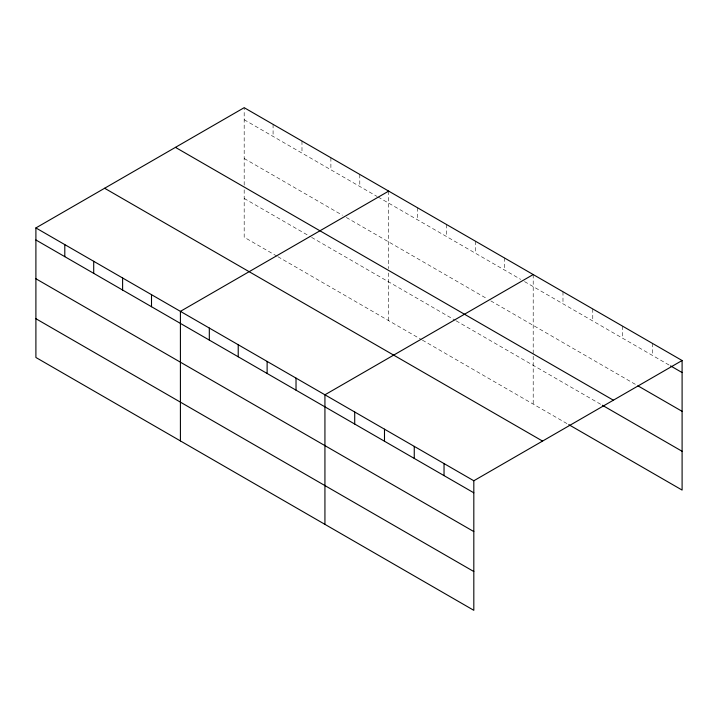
<?xml version="1.0" encoding="UTF-8"?>
<svg xmlns="http://www.w3.org/2000/svg" width="718" height="718" viewBox="0 0 718 718"><rect width="100%" height="100%" fill="white"/><g stroke="black" fill="none" stroke-linecap="round" stroke-linejoin="round"><path stroke-width="0.54" stroke-dasharray="3.59 2.69" d="M244.183 185.136L244.183 107.682M244.183 119.727L377.129 196.481M378.099 197.037L520.685 279.365M524.535 281.591L669.616 365.345M244.183 158.507L342.45 215.238M346.3 217.464L486.966 298.67M490.816 300.896L636.956 385.27M244.183 198.455L310.652 236.841M311.621 237.398L455.167 320.273M456.136 320.829L601.406 404.701M276.933 256.146L244.183 237.236L244.183 189.579M277.902 256.703L421.448 339.587M422.417 340.144L567.785 424.069M652.321 343.321L652.321 355.365M622.542 326.125L622.542 338.169M592.763 308.937L592.763 320.973M562.984 291.741L562.984 303.786M533.205 274.554L533.205 404.108M504.305 257.861L504.305 269.905M475.406 241.176L475.406 253.221M446.497 224.492L446.497 236.536M417.598 207.798L417.598 219.843M388.689 191.114L388.689 268.577M388.689 273.011L388.689 320.677M359.79 174.429L359.79 186.474M330.89 157.745L330.89 169.78M301.982 141.051L301.982 153.096M273.082 124.367L273.082 136.411"/><path stroke-width="1.08" d="M35.9 227.929L473.817 480.764L473.817 610.318L35.9 357.483L35.9 227.929L244.183 107.682L682.1 360.517L682.1 490.071L568.746 424.625M388.689 191.114L180.415 311.361L180.415 440.924M533.205 274.554L324.931 394.801L324.931 524.355M473.817 480.764L682.1 360.517M670.576 365.902L682.1 372.552M637.916 385.826L682.1 411.333M175.443 147.361L613.369 400.195M602.366 405.257L682.1 451.29M104.631 188.251L542.557 441.076M35.9 239.974L473.817 492.808M35.9 278.755L473.817 531.58M35.9 318.711L473.817 571.537M444.038 463.568L444.038 475.612M414.259 446.381L414.259 458.416M384.489 429.184L384.489 441.229M354.71 411.988L354.71 424.033M296.022 378.117L296.022 390.152M267.123 361.423L267.123 373.468M238.223 344.739L238.223 356.783M209.315 328.054L209.315 340.099M151.507 294.676L151.507 306.721M122.607 277.992L122.607 290.036M93.708 261.307L93.708 273.343M64.799 244.614L64.799 256.658"/></g></svg>
